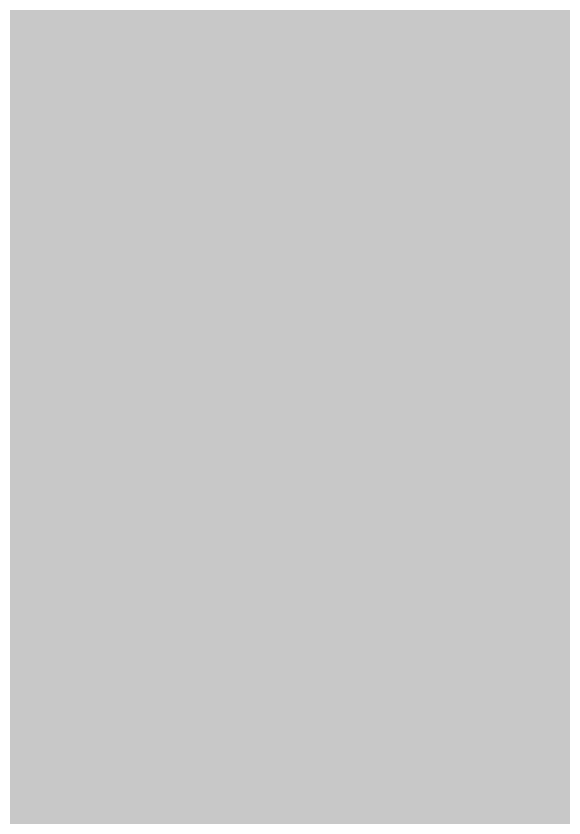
# Model space of a CAD drawing. Header units: inches. Extents: x 22 to 371, y 55 to 284.
# Drawn here: x 69.191 to 69.541, y 159.994 to 160.506 of the extents above; entities that cross this region are included whole.
import ezdxf

# ---------------------------------------------------------------- set-up
doc = ezdxf.new("R2010")
doc.units = ezdxf.units.IN
for name, color, linetype in [('Bottom Layer', 5, 'Continuous'), ('Bottom Solder', 6, 'Continuous'), ('Drill Drawing', 1, 'Continuous'), ('Layer 1', 16, 'Continuous'), ('Layer 2', 76, 'Continuous'), ('Top Layer', 1, 'Continuous'), ('Top Overlay', 2, 'Continuous'), ('Top Solder', 216, 'Continuous'), ('Via Holes', 16, 'Continuous')]:
    doc.layers.add(name, color=color, linetype=linetype)

# ---------------------------------------------------------------- blocks, each defined once
blk = doc.blocks.new('C___0603_130')
at = {"layer": 'Top Overlay'}
blk.add_lwpolyline([(-1.24461, 0.5334, 0.127, 0.127, 0), (-1.24461, -0.5334, 0.127, 0.127, 0)], format="xyseb", dxfattribs=at)

msp = doc.modelspace()

# ---------------------------------------------------------------- hatches: boundary and pattern name
at = {"layer": 'Bottom Layer'}
h = msp.add_hatch(color=5, dxfattribs=at)
edge = h.paths.add_edge_path()
edge.add_arc((69.599, 160.1978), 0.3, 0, 360)
at = {"layer": 'Bottom Solder'}
h = msp.add_hatch(color=6, dxfattribs=at)
edge = h.paths.add_edge_path()
edge.add_arc((69.599, 160.1978), 0.4016, 0, 360)
at = {"layer": 'Layer 1'}
h = msp.add_hatch(color=16, dxfattribs=at)
edge = h.paths.add_edge_path()
edge.add_arc((69.599, 160.1978), 0.3, 0, 360)
at = {"layer": 'Layer 2'}
h = msp.add_hatch(color=76, dxfattribs=at)
edge = h.paths.add_edge_path()
edge.add_arc((69.599, 160.1978), 0.3, 0, 360)
at = {"layer": 'Top Layer'}
msp.add_hatch(color=1, dxfattribs=at).paths.add_polyline_path([(81.03422, 165.90377), (81.03422, 165.18764), (80.84649, 165.10988), (80.71687, 165.23949), (80.59084, 165.3237), (80.44219, 165.35327), (78.328, 165.35327), (78.17934, 165.3237), (78.05332, 165.23949), (77.70331, 164.88949), (77.61911, 164.76346), (77.58953, 164.6148), (77.58953, 164.592), (77.37401, 164.592), (77.37401, 164.592), (77.31199, 164.592), (77.31199, 164.592), (77.09647, 164.592), (77.09647, 164.719), (77.06689, 164.86766), (76.98269, 164.99369), (76.73688, 165.23949), (76.61085, 165.3237), (76.46219, 165.35327), (74.3585, 165.35327), (74.3585, 165.44741), (73.2155, 165.44741), (73.2155, 164.48221), (74.3585, 164.48221), (74.3585, 164.57634), (74.834, 164.57634), (74.834, 164.07646), (74.7516, 164.07646), (74.60294, 164.04689), (74.47691, 163.96268), (74.22351, 163.70928), (74.13931, 163.58326), (74.10973, 163.4346), (74.10973, 162.59662), (74.0156, 162.59662), (74.0156, 161.45362), (74.10973, 161.45362), (74.10973, 160.26884), (73.5386, 159.6977), (70.67223, 159.6977), (70.52357, 159.66813), (70.39754, 159.58393), (69.15299, 158.33937), (68.96452, 158.43827), (68.94331, 158.54485), (68.85911, 158.67088), (68.61591, 158.91407), (68.61591, 159.53593), (67.84401, 159.53593), (67.84401, 160.8963), (67.66222, 160.8963), (67.66222, 161.3966), (67.62772, 161.57004), (67.52948, 161.71707), (67.22999, 162.01656), (67.22999, 164.1094), (67.21027, 164.20851), (67.15414, 164.29252), (67.07012, 164.34866), (66.97101, 164.36838), (63.5762, 164.36838), (63.50692, 164.3546), (63.42045, 164.39066), (63.30372, 164.47721), (63.30372, 165.94827), (63.54634, 166.19089), (80.7471, 166.19089)])
h = msp.add_hatch(color=1, dxfattribs=at)
edge = h.paths.add_edge_path()
edge.add_arc((69.599, 160.1978), 0.3, 0, 360)
at = {"layer": 'Top Solder'}
h = msp.add_hatch(color=216, dxfattribs=at)
edge = h.paths.add_edge_path()
edge.add_arc((69.599, 160.1978), 0.4016, 0, 360)
at = {"layer": 'Via Holes'}
h = msp.add_hatch(color=7, dxfattribs=at)
edge = h.paths.add_edge_path()
edge.add_arc((69.599, 160.1978), 0.15, 0, 360)

# ---------------------------------------------------------------- linework, layer by layer
at = {"layer": 'Drill Drawing'}
for points in [[(69.345, 160.4518, 0.0508, 0.0508, 0), (69.599, 160.3248, 0.0508, 0.0508, 0)], [(69.345, 160.4518, 0.0508, 0.0508, 0), (69.472, 160.1978, 0.0508, 0.0508, 0)], [(69.345, 159.9438, 0.0508, 0.0508, 0), (69.472, 160.1978, 0.0508, 0.0508, 0)], [(69.345, 159.9438, 0.0508, 0.0508, 0), (69.599, 160.0708, 0.0508, 0.0508, 0)]]:
    msp.add_lwpolyline(points, format="xyseb", dxfattribs=at)
for points in [[(69.3323, 160.4518, 0.0254, 0.0254, 1), (69.3577, 160.4518, 0.0254, 0.0254, 1)], [(69.3323, 160.4518, 0.0254, 0.0254, 1), (69.3577, 160.4518, 0.0254, 0.0254, 1)], [(69.4593, 160.1978, 0.0254, 0.0254, 1), (69.4847, 160.1978, 0.0254, 0.0254, 1)], [(69.4593, 160.1978, 0.0254, 0.0254, 1), (69.4847, 160.1978, 0.0254, 0.0254, 1)]]:
    msp.add_lwpolyline(points, format="xyseb", close=True, dxfattribs=at)
at = {"layer": 'Top Layer'}
msp.add_lwpolyline([(68.73301, 160.1978, 0.381, 0.381, 0), (69.599, 160.1978, 0.381, 0.381, 0)], format="xyseb", dxfattribs=at)
msp.add_lwpolyline([(69.50375, 160.1978, 0.1905, 0.1905, 1), (69.69425, 160.1978, 0.1905, 0.1905, 1)], format="xyseb", close=True, dxfattribs=at)

# ---------------------------------------------------------------- block references
at = {"rotation": 180}
msp.add_blockref('C___0603_130', (67.971, 160.1978), dxfattribs=at)

doc.saveas('drawing.dxf')
